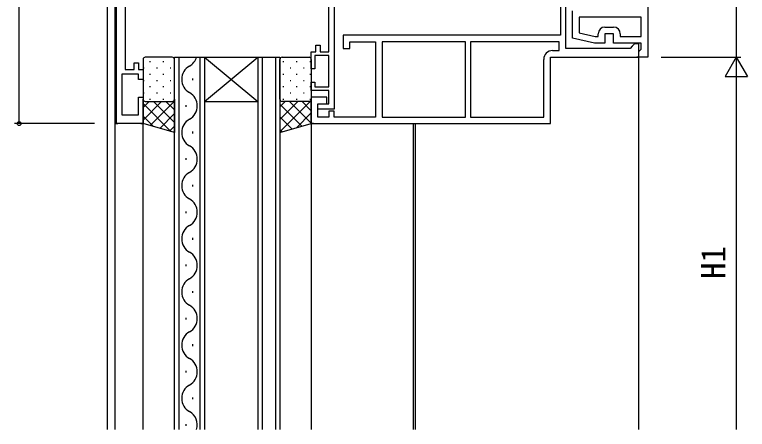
# Model space of a CAD drawing. Units: millimetres, scale not verified. Extents: x -437 to 438, y -681 to 679.
# Drawn here: x -235.9 to -70.4, y -286.8 to -193.2 of the extents above; entities that cross this region are included whole.
import ezdxf
from ezdxf.enums import TextEntityAlignment as Align

# ---------------------------------------------------------------- set-up
doc = ezdxf.new("R2010")
doc.units = ezdxf.units.MM
doc.header["$LTSCALE"] = 4
for name, color, linetype in [('0-2_YKK_11', 7, 'Continuous'), ('0-3_YKK_12', 2, 'Continuous'), ('0-4_YKK_13', 4, 'Continuous'), ('0-6_YKK_D', 6, 'Continuous')]:
    doc.layers.add(name, color=color, linetype=linetype)
doc.styles.add('ＭＳ ゴシック', font='')
doc.styles.get('ＭＳ ゴシック').set_extended_font_data('MS Gothic')

msp = doc.modelspace()

# ---------------------------------------------------------------- linework, layer by layer
at = {"layer": '0-2_YKK_11'}
msp.add_line((-102.586, -195.98), (-100.586, -195.98), dxfattribs=at)
for points in [[(-92.886, -102.78), (-92.886, -202.78), (-94.886, -202.78), (-94.886, -201.48), (-94.686, -201.28), (-94.386, -200.98), (-94.386, -199.58), (-100.586, -199.58), (-100.586, -197.48), (-102.586, -197.48), (-102.586, -199.58), (-104.886, -199.58), (-109.886, -198.518), (-109.886, -192.28)], [(-206.886, -205.58), (-206.886, -207.78), (-207.886, -207.78), (-207.886, -206.58), (-211.686, -206.58), (-211.686, -215.78), (-207.886, -215.78), (-207.886, -211.78), (-206.886, -211.78), (-206.886, -217.78), (-212.886, -217.78), (-212.886, -145.78)], [(-163.686, -187.58), (-163.686, -214.48), (-167.386, -214.48), (-167.386, -213.28), (-164.886, -213.28), (-164.886, -210.28), (-168.886, -210.28), (-168.886, -208.38), (-168.086, -208.38), (-168.086, -209.48), (-164.886, -209.48), (-164.886, -202.38), (-168.086, -202.38), (-168.086, -205.38), (-168.886, -205.38), (-168.886, -201.58), (-167.886, -201.58), (-167.886, -200.08), (-166.886, -200.08), (-166.886, -201.58), (-164.886, -201.58), (-164.886, -180.78)], [(-210.886, -184.78), (-210.886, -205.58), (-208.886, -205.58), (-208.886, -204.08), (-207.886, -204.08), (-207.886, -205.58), (-206.886, -205.58)], [(-112.586, -190.48), (-112.586, -197.78), (-161.686, -197.78), (-161.686, -200.78), (-160.186, -200.78), (-160.186, -199.28), (-154.386, -199.28), (-154.386, -216.28), (-163.686, -216.28), (-163.686, -214.98), (-164.886, -214.98), (-164.886, -216.28), (-167.386, -216.28), (-167.386, -213.28), (-165.386, -213.28), (-165.386, -211.78), (-168.886, -211.78), (-168.886, -217.78), (-114.886, -217.78), (-114.886, -202.78), (-94.886, -202.78), (-94.886, -199.78), (-95.886, -199.78), (-96.386, -200.28), (-96.886, -200.78), (-111.386, -200.78), (-111.386, -189.28)], [(-94.386, -193.78), (-108.386, -193.78), (-108.386, -197.303), (-104.728, -198.08), (-104.086, -198.08), (-104.086, -197.48)], [(-99.086, -197.48), (-99.086, -198.08), (-94.386, -198.08), (-94.386, -193.78)], [(-112.886, -199.28), (-132.886, -199.28), (-132.886, -216.28), (-116.386, -216.28), (-116.386, -203.28)], [(-114.386, -201.28), (-112.886, -201.28), (-112.886, -199.28)]]:
    msp.add_lwpolyline(points, dxfattribs=at)
msp.add_lwpolyline([(-134.086, -199.28), (-152.886, -199.28), (-152.886, -216.28), (-134.086, -216.28)], close=True, dxfattribs=at)
for centre, radius, start, end in [((-102.586, -197.48), 1.5, 90.00001, 179.99999), ((-100.586, -197.48), 1.5, 0.00001, 89.99999), ((-114.386, -203.28), 2, 90.00001, 179.99999)]:
    msp.add_arc(centre, radius, start, end, dxfattribs=at)
at = {"layer": '0-3_YKK_12'}
for p, q in [((-214.886, -286.779), (-214.886, -21.283)), ((-213.286, -138.807), (-213.286, -286.779)), ((-198.786, -202.78), (-198.786, -286.779)), ((-193.986, -286.779), (-193.986, -202.78)), ((-192.986, -202.78), (-192.986, -286.779)), ((-192.986, -212.78), (-180.986, -202.78)), ((-192.986, -202.78), (-180.986, -212.78)), ((-180.986, -202.78), (-180.986, -286.779)), ((-179.986, -202.78), (-179.986, -286.779)), ((-176.986, -202.78), (-176.986, -286.779)), ((-195.626, -207.98), (-195.626, -207.58)), ((-192.986, -212.78), (-180.986, -212.78)), ((-197.146, -213.98), (-197.146, -213.58)), ((-213.286, -217.78), (-212.586, -217.78)), ((-207.386, -217.78), (-206.886, -217.78)), ((-206.886, -286.779), (-206.886, -217.78)), ((-145.886, -217.78), (-145.886, -286.779)), ((-145.386, -217.78), (-145.386, -286.779)), ((-195.626, -219.98), (-195.626, -219.58)), ((-197.146, -225.98), (-197.146, -225.58)), ((-195.626, -231.98), (-195.626, -231.58)), ((-197.146, -237.98), (-197.146, -237.58)), ((-195.626, -243.98), (-195.626, -243.58)), ((-197.146, -249.98), (-197.146, -249.58)), ((-195.626, -255.98), (-195.626, -255.58)), ((-197.146, -261.98), (-197.146, -261.58)), ((-195.626, -267.98), (-195.626, -267.58)), ((-197.146, -273.98), (-197.146, -273.58)), ((-195.626, -279.98), (-195.626, -279.58)), ((-197.146, -285.98), (-197.146, -285.58))]:
    msp.add_line(p, q, dxfattribs=at)
for points in [[(-199.786, -286.779), (-199.786, -202.78), (-192.986, -202.78), (-192.986, -286.779)], [(-192.986, -202.78), (-175.986, -202.78), (-175.986, -286.779)], [(-94.886, -286.779), (-94.886, -202.78), (-95.386, -202.78)], [(-168.386, -217.78), (-168.886, -217.78), (-168.886, -286.779)]]:
    msp.add_lwpolyline(points, dxfattribs=at)
for centre, start, end in [((-198.062, -201.78), 299.20254, 343.08415), ((-194.709, -207.78), 119.20254, 240.79746), ((-198.062, -213.78), 299.20254, 60.79746), ((-194.709, -219.78), 119.20254, 240.79746), ((-198.062, -225.78), 299.20254, 60.79746), ((-194.709, -231.78), 119.20254, 240.79746), ((-198.062, -237.78), 299.20254, 60.79746), ((-194.709, -243.78), 119.20254, 240.79746), ((-198.062, -249.78), 299.20254, 60.79746), ((-194.709, -255.78), 119.20254, 240.79746), ((-198.062, -261.78), 299.20254, 60.79746), ((-194.709, -267.78), 119.20254, 240.79746), ((-198.062, -273.78), 299.20254, 60.79746), ((-194.709, -279.78), 119.20254, 240.79746), ((-198.062, -285.78), 343.10968, 60.79746)]:
    msp.add_arc(centre, 3.437, start, end, dxfattribs=at)
at = {"layer": '0-4_YKK_13'}
for p, q in [((-206.886, -203.28), (-206.886, -212.28)), ((-200.286, -202.78), (-206.386, -202.78)), ((-199.786, -212.28), (-199.786, -203.28)), ((-175.986, -212.28), (-175.986, -203.28)), ((-175.486, -202.78), (-169.386, -202.78)), ((-168.886, -203.28), (-168.886, -212.28)), ((-206.846, -205.18), (-206.646, -205.18)), ((-205.431, -203.765), (-205.231, -203.765)), ((-203.816, -205.18), (-203.616, -205.18)), ((-202.401, -203.765), (-202.201, -203.765)), ((-200.786, -205.18), (-200.586, -205.18)), ((-175.301, -203.765), (-175.101, -203.765)), ((-173.686, -205.18), (-173.486, -205.18)), ((-172.271, -203.765), (-172.071, -203.765)), ((-170.656, -205.18), (-170.456, -205.18)), ((-169.241, -203.765), (-169.041, -203.765)), ((-205.431, -206.595), (-205.231, -206.595)), ((-202.401, -206.595), (-202.201, -206.595)), ((-175.301, -206.595), (-175.101, -206.595)), ((-172.271, -206.595), (-172.071, -206.595)), ((-169.241, -206.595), (-169.041, -206.595)), ((-206.846, -208.01), (-206.646, -208.01)), ((-203.816, -208.01), (-203.616, -208.01)), ((-200.786, -208.01), (-200.586, -208.01)), ((-173.686, -208.01), (-173.486, -208.01)), ((-170.656, -208.01), (-170.456, -208.01)), ((-205.431, -209.425), (-205.231, -209.425)), ((-202.401, -209.425), (-202.201, -209.425)), ((-175.301, -209.425), (-175.101, -209.425)), ((-172.271, -209.425), (-172.071, -209.425)), ((-169.241, -209.425), (-169.041, -209.425)), ((-206.846, -210.84), (-206.646, -210.84)), ((-203.816, -210.84), (-203.616, -210.84)), ((-200.786, -210.84), (-200.586, -210.84)), ((-173.686, -210.84), (-173.486, -210.84)), ((-170.656, -210.84), (-170.456, -210.84)), ((-206.886, -217.78), (-206.886, -212.28)), ((-206.886, -214.14), (-205.526, -212.78)), ((-206.886, -216.969), (-202.697, -212.78)), ((-200.584, -219.555), (-206.886, -213.254)), ((-206.386, -212.78), (-200.286, -212.78)), ((-205.431, -212.255), (-205.231, -212.255)), ((-205.312, -218.224), (-199.786, -212.697)), ((-199.786, -217.525), (-204.531, -212.78)), ((-202.401, -212.255), (-202.201, -212.255)), ((-199.786, -214.697), (-201.702, -212.78)), ((-175.986, -219.638), (-168.886, -212.538)), ((-175.986, -213.981), (-174.785, -212.78)), ((-175.986, -216.81), (-171.956, -212.78)), ((-171.018, -218.381), (-175.986, -213.413)), ((-169.386, -212.78), (-175.486, -212.78)), ((-175.301, -212.255), (-175.101, -212.255)), ((-168.886, -217.684), (-173.79, -212.78)), ((-172.271, -212.255), (-172.071, -212.255)), ((-168.886, -214.856), (-170.961, -212.78)), ((-169.241, -212.255), (-169.041, -212.255)), ((-168.886, -217.78), (-168.886, -212.28)), ((-204.522, -218.446), (-206.886, -216.082)), ((-203.105, -218.845), (-199.786, -215.525)), ((-173.224, -219.003), (-175.986, -216.241)), ((-172.246, -218.727), (-168.886, -215.367)), ((-200.899, -219.467), (-199.786, -218.354)), ((-175.431, -219.624), (-175.986, -219.07))]:
    msp.add_line(p, q, dxfattribs=at)
for points in [[(-199.786, -212.28), (-199.786, -219.78), (-206.886, -217.78)], [(-175.986, -212.28), (-175.986, -219.78), (-168.886, -217.78)]]:
    msp.add_lwpolyline(points, dxfattribs=at)
for centre, start, end in [((-206.386, -203.28), 90, 180), ((-200.286, -203.28), 0, 90), ((-175.486, -203.28), 90, 180), ((-169.386, -203.28), 0, 90), ((-206.386, -212.28), 180, 270), ((-200.286, -212.28), 270, 0), ((-175.486, -212.28), 180, 270), ((-169.386, -212.28), 270, 0)]:
    msp.add_arc(centre, 0.5, start, end, dxfattribs=at)
at = {"layer": '0-6_YKK_D'}
for p, q in [((-72.886, -102.78), (-72.886, -202.78)), ((-234.886, -217.78), (-234.886, -145.78)), ((-89.886, -202.78), (-71.886, -202.78)), ((-89.886, -202.78), (-71.886, -202.78)), ((-72.886, -202.78), (-75.386, -207.11)), ((-72.886, -202.78), (-70.386, -207.11)), ((-72.886, -202.78), (-72.886, -211.441)), ((-75.386, -207.11), (-70.386, -207.11)), ((-72.886, -207.78), (-72.886, -286.779)), ((-217.886, -217.78), (-235.886, -217.78))]:
    msp.add_line(p, q, dxfattribs=at)
msp.add_circle((-234.886, -217.78), 0.425, dxfattribs=at)

# ---------------------------------------------------------------- texts
at = {"layer": '0-6_YKK_D', "style": 'ＭＳ ゴシック'}
msp.add_text('H1', height=5.499, rotation=90, dxfattribs=at).set_placement((-73.686, -252.862), align=Align.BOTTOM_LEFT)

doc.saveas('drawing.dxf')
